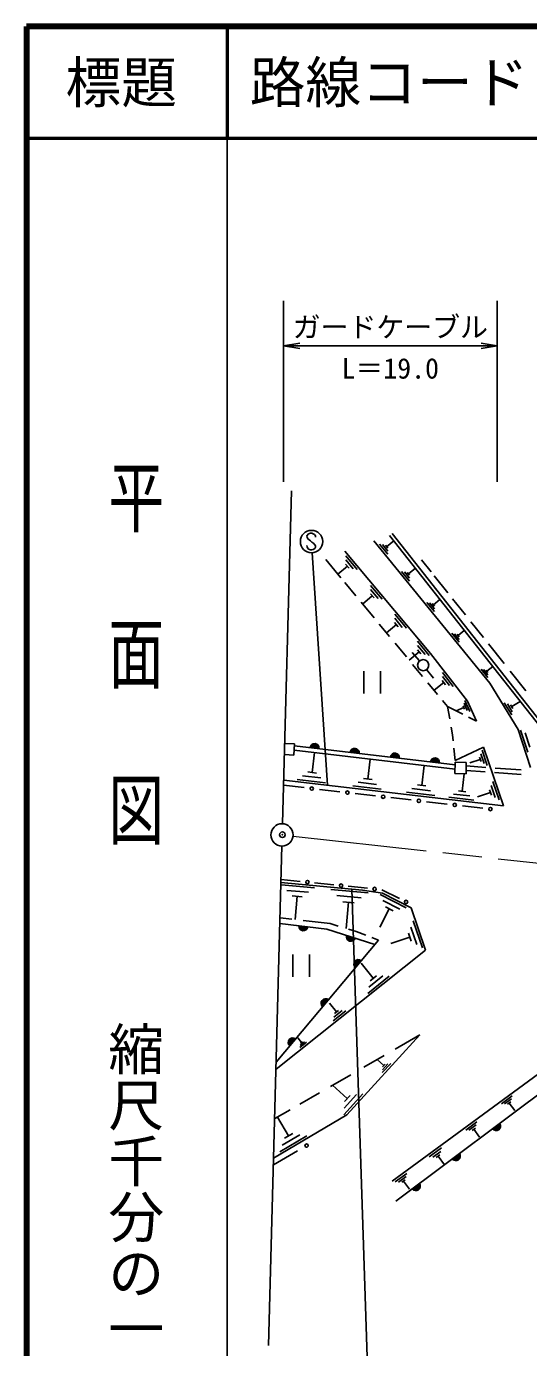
# Model space of a CAD drawing. Units: millimetres, scale not verified. Extents: x 40000 to 680000, y 20000 to 380000.
# Drawn here: x 40000 to 85000, y 261794 to 380000 of the extents above; entities that cross this region are included whole.
import ezdxf
from ezdxf.enums import TextEntityAlignment as Align

# ---------------------------------------------------------------- set-up
doc = ezdxf.new("R2010")
doc.units = ezdxf.units.MM
doc.header["$LTSCALE"] = 1000
doc.header["$PDMODE"] = 32
doc.header["$PDSIZE"] = 500
doc.linetypes.add('CHAIN', pattern=[18.5, 12, -1.5, 3.5, -1.5])
for name, color, linetype, lineweight in [('M-BGD', 7, 'Continuous', 25), ('M-BMK', 2, 'CHAIN', 13), ('M-BMK-SRVR', 3, 'Continuous', 25), ('M-STR-STR3', 7, 'Continuous', 25), ('M-STR-STRC', 7, 'Continuous', 25), ('M-TTL', 2, 'Continuous', 140), ('M-TTL-BAND', 7, 'Continuous', 25), ('M-TTL-LINE', 7, 'Continuous', 50)]:
    doc.layers.add(name, color=color, linetype=linetype, lineweight=lineweight)
doc.layers.add('M-OTRS', color=6, linetype='Continuous')
doc.layers.add('M-TTL-TXT', color=7, linetype='Continuous')
doc.styles.add('@ＭＳ ゴシック', font='')
doc.styles.add('ＭＳ ゴシック', font='')
doc.styles.get('@ＭＳ ゴシック').set_extended_font_data('@MS Gothic')
doc.styles.get('ＭＳ ゴシック').set_extended_font_data('MS Gothic')

# ---------------------------------------------------------------- blocks, each defined once
blk = doc.blocks.new('open_arrow')
at = {"color": 0, "linetype": 'Continuous', "lineweight": -2}
blk.add_lwpolyline([(7.5, 1.25), (0, 0), (7.5, -1.25)], dxfattribs=at)

msp = doc.modelspace()

# ---------------------------------------------------------------- linework, layer by layer
at = {"layer": 'M-BGD'}
for p, q in [((89536, 313383), (72774, 334645)), ((71133, 333978), (81520, 321236)), ((72380, 332772), (71630, 333682)), ((72390, 333042), (71900, 333632)), ((72390, 333312), (72170, 333582)), ((72920, 333972), (72280, 333452)), ((89143, 313396), (72538, 334459)), ((68174, 330673), (66816, 332308)), ((76218, 323888), (68532, 333048)), ((68610, 332642), (69640, 331422)), ((68610, 332272), (69280, 331482)), ((75408, 332260), (76264, 331189)), ((67900, 331002), (68760, 331722)), ((68600, 331902), (68910, 331542)), ((74330, 330372), (73620, 331242)), ((74340, 330632), (73880, 331202)), ((74340, 330892), (74130, 331152)), ((74850, 331522), (74240, 331022)), ((69512, 329062), (68538, 330235)), ((70840, 329992), (71890, 328742)), ((76540, 330844), (77761, 329314)), ((70120, 328322), (70990, 329052)), ((70830, 329242), (71150, 328862)), ((70840, 329622), (71520, 328802)), ((77050, 328732), (76470, 328262)), ((78182, 328788), (79331, 327349)), ((71166, 327071), (69982, 328496)), ((76560, 327642), (75880, 328472)), ((76570, 327892), (76130, 328432)), ((76570, 328132), (76370, 328382)), ((72543, 325413), (71619, 326525)), ((72270, 325742), (73150, 326482)), ((72990, 326662), (73300, 326292)), ((73000, 327422), (74050, 326172)), ((73000, 327042), (73680, 326232)), ((79818, 326740), (80953, 325319)), ((78770, 324922), (78130, 325702)), ((78780, 325152), (78360, 325662)), ((78790, 325382), (78590, 325622)), ((79240, 325952), (78690, 325502)), ((74056, 323591), (73045, 324808)), ((74300, 323292), (75190, 324042)), ((75220, 323232), (74570, 323992)), ((75030, 324232), (75350, 323852)), ((75040, 324992), (76100, 323722)), ((75040, 324612), (75730, 323792)), ((79534, 319624), (76218, 323888)), ((81404, 324754), (82804, 323001)), ((75502, 321850), (74610, 322924)), ((81790, 322722), (81270, 322302)), ((70232, 320319), (70232, 322319)), ((71732, 322319), (71732, 320319)), ((75860, 322462), (76490, 321682)), ((77270, 321832), (77900, 321032)), ((77290, 322192), (78250, 320952)), ((81350, 321752), (80750, 322492)), ((81360, 321972), (80970, 322452)), ((81360, 322192), (81180, 322412)), ((83345, 322324), (84753, 320561)), ((76841, 320238), (75980, 321275)), ((76530, 320612), (77400, 321292)), ((77250, 321472), (77540, 321102)), ((81520, 321236), (84054, 317095)), ((77744, 319150), (77295, 319692)), ((79140, 319202), (79270, 318912)), ((79220, 319442), (79500, 318802)), ((79290, 319682), (79720, 318692)), ((80324, 317834), (79534, 319624)), ((83490, 318392), (82820, 319482)), ((83540, 318682), (83110, 319392)), ((83590, 318972), (83390, 319302)), ((84250, 319602), (83490, 319142)), ((77744, 319150), (79097, 318460)), ((77928, 318048), (77744, 319150)), ((78520, 318752), (79210, 319062)), ((79608, 318200), (80324, 317834)), ((78166, 316623), (78053, 317300)), ((84054, 317095), (85161, 313705)), ((84920, 315072), (84280, 317022)), ((63146, 315852), (64031, 315801)), ((64031, 315801), (63973, 314803)), ((64021, 315643), (78414, 313948)), ((78226, 316087), (78166, 316623)), ((85100, 315512), (84690, 316782)), ((63120, 314852), (63973, 314803)), ((63998, 315243), (78407, 313546)), ((65820, 315032), (65610, 313252)), ((70810, 314442), (70600, 312662)), ((78429, 314307), (78302, 315421)), ((80956, 315518), (78429, 314307)), ((80600, 314622), (80740, 314222)), ((80730, 314932), (81020, 314052)), ((80850, 315232), (81300, 313882)), ((82746, 310253), (80956, 315518)), ((65990, 313202), (65230, 313292)), ((75630, 313872), (75420, 312092)), ((78400, 313145), (78418, 314169)), ((78418, 314169), (79418, 314152)), ((79418, 314152), (79400, 313128)), ((79405, 313432), (81105, 313308)), ((79412, 313832), (81153, 313705)), ((79730, 314102), (80670, 314422)), ((81953, 313246), (84334, 313072)), ((81997, 313644), (84335, 313473)), ((63046, 312100), (64876, 311891)), ((63059, 312571), (82746, 310253)), ((66790, 312332), (64250, 312632)), ((66390, 312772), (64740, 312962)), ((71380, 312182), (69730, 312372)), ((70980, 312612), (70220, 312702)), ((75800, 312042), (75040, 312132)), ((79400, 313128), (78400, 313145)), ((79230, 313132), (79050, 311572)), ((81640, 312082), (82010, 311002)), ((81790, 312452), (82350, 310792)), ((66249, 311734), (68080, 311524)), ((71780, 311742), (69240, 312042)), ((69452, 311367), (71283, 311158)), ((72656, 311001), (74486, 310791)), ((76600, 311182), (74060, 311482)), ((76200, 311612), (74550, 311812)), ((80080, 310772), (77850, 311032)), ((79730, 311152), (78280, 311322)), ((79380, 311532), (78710, 311612)), ((80420, 311062), (81580, 311462)), ((81490, 311702), (81660, 311212)), ((75859, 310634), (77689, 310425)), ((79062, 310268), (80892, 310058)), ((62813, 303400), (70128, 302718)), ((62821, 303683), (64539, 303507)), ((62870, 303192), (65820, 302922)), ((63350, 302702), (65270, 302532)), ((65828, 303375), (67547, 303198)), ((67280, 302782), (70610, 302472)), ((68836, 303066), (70555, 302890)), ((70128, 302718), (71911, 302463)), ((71844, 302757), (73426, 301966)), ((63820, 302212), (64710, 302132)), ((64070, 300102), (64270, 302172)), ((67820, 302232), (69990, 302032)), ((68360, 301682), (69360, 301582)), ((68640, 299302), (68860, 301632)), ((71710, 302342), (74030, 301142)), ((71911, 302463), (74481, 301147)), ((71940, 301782), (73450, 301012)), ((62729, 300257), (63798, 300130)), ((71680, 299422), (72520, 301052)), ((72170, 301222), (72860, 300872)), ((74481, 301147), (75755, 297346)), ((66921, 299235), (62715, 299726)), ((64809, 300010), (67218, 299724)), ((71214, 297859), (66921, 299235)), ((67218, 299724), (67931, 299510)), ((68865, 299230), (69554, 299023)), ((74450, 299422), (74980, 297852)), ((74670, 299962), (75480, 297552)), ((71550, 298259), (62383, 287344)), ((69554, 299023), (70417, 298693)), ((70965, 298483), (71550, 298259)), ((72660, 297942), (74350, 298512)), ((74230, 298872), (74470, 298152)), ((75755, 297346), (62366, 286708)), ((63873, 294976), (63873, 296976)), ((65373, 296976), (65373, 294976)), ((70010, 296182), (71080, 294832)), ((72510, 295012), (70580, 293482)), ((71940, 295042), (70690, 294042)), ((71370, 295062), (70790, 294602)), ((67160, 292612), (67790, 291822)), ((68620, 291932), (67490, 291032)), ((68290, 291942), (67560, 291362)), ((67960, 291952), (67620, 291682)), ((75252, 289765), (68720, 282629)), ((73029, 288484), (75252, 289765)), ((64310, 289502), (64650, 289082)), ((65100, 289132), (64490, 288652)), ((64920, 289142), (64530, 288832)), ((64740, 289152), (64560, 289002)), ((70249, 286884), (72043, 287917)), ((71440, 287572), (72030, 287042)), ((72783, 276674), (88567, 288263)), ((67251, 285158), (69080, 286211)), ((72660, 287222), (71890, 286392)), ((72400, 287192), (71900, 286652)), ((72140, 287162), (71910, 286912)), ((67440, 285272), (68750, 284082)), ((87466, 285641), (73098, 274891)), ((64512, 283581), (66272, 284594)), ((70160, 284502), (68450, 282632)), ((69580, 284432), (68470, 283222)), ((69000, 284352), (68490, 283802)), ((82570, 283612), (83540, 284322)), ((82850, 283592), (83480, 284052)), ((83120, 283562), (83420, 283782)), ((68720, 282629), (62152, 278727)), ((62247, 282277), (63637, 283077)), ((83770, 282992), (83270, 283672)), ((62500, 282422), (63500, 280742)), ((79360, 281252), (80370, 281992)), ((79650, 281232), (80310, 281712)), ((79930, 281212), (80240, 281432)), ((65130, 280732), (62720, 279302)), ((64500, 280842), (62930, 279912)), ((63860, 280952), (63140, 280522)), ((80600, 280622), (80090, 281322)), ((62136, 278136), (64297, 279396)), ((76090, 278852), (77190, 279662)), ((76410, 278832), (77120, 279352)), ((76720, 278802), (77050, 279042)), ((77450, 278152), (76890, 278922)), ((73050, 276622), (74080, 277382)), ((73350, 276602), (74020, 277092)), ((73640, 276582), (73950, 276802)), ((74320, 275972), (73800, 276692))]:
    msp.add_line(p, q, dxfattribs=at)
for centre, radius in [((75554, 322851), 500), ((65563, 311812), 150), ((68766, 311446), 150), ((71969, 311079), 150), ((75172, 310713), 150), ((78375, 310346), 150), ((81579, 309980), 150), ((65184, 303441), 150), ((68192, 303132), 150), ((71200, 302823), 150), ((74020, 301669), 150), ((65107, 279869), 150)]:
    msp.add_circle(centre, radius, dxfattribs=at)
for centre, radius, start, end in [((65820, 315431), 400, 353.28126, 173.28126), ((65820, 315431), 400, 353.28126, 173.28126), ((65820, 315431), 350, 353.28126, 173.28126), ((65820, 315431), 300, 353.28126, 173.28126), ((65820, 315431), 250, 353.28126, 173.28126), ((65820, 315431), 200, 353.28126, 173.28126), ((65820, 315431), 150, 353.28126, 173.28126), ((65820, 315431), 100, 353.28126, 173.28126), ((65820, 315431), 50, 353.28126, 173.28126), ((69419, 315007), 400, 353.28126, 173.28126), ((69419, 315007), 400, 353.28126, 173.28126), ((69419, 315007), 350, 353.28126, 173.28126), ((69419, 315007), 300, 353.28126, 173.28126), ((69419, 315007), 250, 353.28126, 173.28126), ((69419, 315007), 200, 353.28126, 173.28126), ((69419, 315007), 150, 353.28126, 173.28126), ((69419, 315007), 100, 353.28126, 173.28126), ((69419, 315007), 50, 353.28126, 173.28126), ((73017, 314583), 400, 353.28126, 173.28126), ((73017, 314583), 400, 353.28126, 173.28126), ((73017, 314583), 350, 353.28126, 173.28126), ((73017, 314583), 300, 353.28126, 173.28126), ((73017, 314583), 250, 353.28126, 173.28126), ((73017, 314583), 200, 353.28126, 173.28126), ((73017, 314583), 150, 353.28126, 173.28126), ((73017, 314583), 100, 353.28126, 173.28126), ((73017, 314583), 50, 353.28126, 173.28126), ((76615, 314159), 400, 353.28126, 173.28126), ((76615, 314159), 400, 353.28126, 173.28126), ((76615, 314159), 350, 353.28126, 173.28126), ((76615, 314159), 300, 353.28126, 173.28126), ((76615, 314159), 250, 353.28126, 173.28126), ((76615, 314159), 200, 353.28126, 173.28126), ((76615, 314159), 150, 353.28126, 173.28126), ((76615, 314159), 100, 353.28126, 173.28126), ((76615, 314159), 50, 353.28126, 173.28126), ((64818, 299481), 400, 173.34576, 353.34576), ((64818, 299481), 400, 173.34576, 353.34576), ((64818, 299481), 350, 173.34576, 353.34576), ((64818, 299481), 300, 173.34576, 353.34576), ((64818, 299481), 250, 173.34576, 353.34576), ((64818, 299481), 200, 173.34576, 353.34576), ((64818, 299481), 150, 173.34576, 353.34576), ((64818, 299481), 100, 173.34576, 353.34576), ((64818, 299481), 50, 173.34576, 353.34576), ((69068, 298547), 400, 162.22072, 342.22072), ((69068, 298547), 400, 162.22072, 342.22072), ((69068, 298547), 350, 162.22072, 342.22072), ((69068, 298547), 300, 162.22072, 342.22072), ((69068, 298547), 250, 162.22072, 342.22072), ((69068, 298547), 200, 162.22072, 342.22072), ((69068, 298547), 150, 162.22072, 342.22072), ((69068, 298547), 100, 162.22072, 342.22072), ((69068, 298547), 50, 162.22072, 342.22072), ((69742, 296106), 400, 49.97403, 229.97403), ((69742, 296106), 400, 49.97403, 229.97403), ((69742, 296106), 350, 49.97403, 229.97403), ((69742, 296106), 300, 49.97403, 229.97403), ((69742, 296106), 250, 49.97403, 229.97403), ((69742, 296106), 200, 49.97403, 229.97403), ((69742, 296106), 150, 49.97403, 229.97403), ((69742, 296106), 100, 49.97403, 229.97403), ((69742, 296106), 50, 49.97403, 229.97403), ((66799, 292601), 400, 49.97403, 229.97403), ((66799, 292601), 400, 49.97403, 229.97403), ((66799, 292601), 350, 49.97403, 229.97403), ((66799, 292601), 300, 49.97403, 229.97403), ((66799, 292601), 250, 49.97403, 229.97403), ((66799, 292601), 200, 49.97403, 229.97403), ((66799, 292601), 150, 49.97403, 229.97403), ((66799, 292601), 100, 49.97403, 229.97403), ((66799, 292601), 50, 49.97403, 229.97403), ((63855, 289096), 400, 49.97403, 229.97403), ((63855, 289096), 400, 49.97403, 229.97403), ((63855, 289096), 350, 49.97403, 229.97403), ((63855, 289096), 300, 49.97403, 229.97403), ((63855, 289096), 250, 49.97403, 229.97403), ((63855, 289096), 200, 49.97403, 229.97403), ((63855, 289096), 150, 49.97403, 229.97403), ((63855, 289096), 100, 49.97403, 229.97403), ((63855, 289096), 50, 49.97403, 229.97403), ((82078, 281610), 400, 216.80292, 36.80292), ((82078, 281610), 400, 216.80292, 36.80292), ((82078, 281610), 350, 216.80292, 36.80292), ((82078, 281610), 300, 216.80292, 36.80292), ((82078, 281610), 250, 216.80292, 36.80292), ((82078, 281610), 200, 216.80292, 36.80292), ((82078, 281610), 150, 216.80292, 36.80292), ((82078, 281610), 100, 216.80292, 36.80292), ((82078, 281610), 50, 216.80292, 36.80292), ((78486, 278922), 400, 216.80292, 36.80292), ((78486, 278922), 400, 216.80292, 36.80292), ((78486, 278922), 350, 216.80292, 36.80292), ((78486, 278922), 300, 216.80292, 36.80292), ((78486, 278922), 250, 216.80292, 36.80292), ((78486, 278922), 200, 216.80292, 36.80292), ((78486, 278922), 150, 216.80292, 36.80292), ((78486, 278922), 100, 216.80292, 36.80292), ((78486, 278922), 50, 216.80292, 36.80292), ((74894, 276235), 400, 216.80292, 36.80292), ((74894, 276235), 400, 216.80292, 36.80292), ((74894, 276235), 350, 216.80292, 36.80292), ((74894, 276235), 300, 216.80292, 36.80292), ((74894, 276235), 250, 216.80292, 36.80292), ((74894, 276235), 200, 216.80292, 36.80292), ((74894, 276235), 150, 216.80292, 36.80292), ((74894, 276235), 100, 216.80292, 36.80292), ((74894, 276235), 50, 216.80292, 36.80292)]:
    msp.add_arc(centre, radius, start, end, dxfattribs=at)
at = {"layer": 'M-BMK'}
msp.add_line((63897, 307557), (161308, 296834), dxfattribs=at)
at = {"layer": 'M-BMK-SRVR'}
for p, q in [((63751, 338439), (62955, 308690)), ((62901, 306677), (61704, 261982))]:
    msp.add_line(p, q, dxfattribs=at)
msp.add_circle((62902, 307662), 1000, dxfattribs=at)
at = {"layer": 'M-OTRS'}
msp.add_point((62936, 307682), dxfattribs=at)
at = {"layer": 'M-STR-STR3'}
for p, q in [((63046, 339251), (63046, 355442)), ((82190, 339251), (82190, 355442)), ((82190, 351425), (63046, 351425))]:
    msp.add_line(p, q, dxfattribs=at)
at = {"layer": 'M-STR-STRC'}
for p, q in [((65265, 334605), (65141, 334421)), ((65457, 334671), (65265, 334605)), ((65578, 334669), (65457, 334671)), ((65828, 334550), (65578, 334669)), ((65891, 334418), (65828, 334550)), ((65141, 334421), (65144, 334289)), ((65144, 333441), (65141, 333563)), ((65144, 334289), (65207, 334160)), ((65183, 333339), (65144, 333441)), ((65207, 334160), (65462, 333979)), ((65462, 333979), (65591, 333847)), ((65591, 333847), (65770, 333731)), ((65770, 333731), (65897, 333531)), ((65891, 333420), (65831, 333289)), ((65891, 334289), (65891, 334418)), ((65897, 333531), (65891, 333420)), ((65267, 333228), (65183, 333339)), ((65454, 333168), (65267, 333228)), ((65589, 333168), (65454, 333168)), ((65689, 333197), (65589, 333168)), ((66967, 312111), (65614, 332911)), ((65831, 333289), (65689, 333197)), ((69156, 302809), (70764, 253578))]:
    msp.add_line(p, q, dxfattribs=at)
msp.add_circle((65548, 333908), 1000, dxfattribs=at)
at = {"layer": 'M-TTL'}
for p, q in [((40000, 380000), (40000, 20000)), ((680000, 380000), (40000, 380000))]:
    msp.add_line(p, q, dxfattribs=at)
at = {"layer": 'M-TTL-BAND'}
msp.add_line((58000, 370000), (58000, 20000), dxfattribs=at)
at = {"layer": 'M-TTL-LINE'}
for p, q in [((58000, 380000), (58000, 370000)), ((40000, 370000), (680000, 370000))]:
    msp.add_line(p, q, dxfattribs=at)

# ---------------------------------------------------------------- block references
at = {"layer": 'M-STR-STR3', "xscale": 193, "yscale": 193}
msp.add_blockref('open_arrow', (63046, 351425), dxfattribs=at)
at = {"layer": 'M-STR-STR3', "xscale": 193, "yscale": 193, "rotation": 180}
msp.add_blockref('open_arrow', (82190, 351425), dxfattribs=at)

# ---------------------------------------------------------------- texts
at = {"layer": 'M-STR-STR3', "style": 'ＭＳ ゴシック'}
for s, p in [('ガードケーブル', (63859, 353102)), ('L＝19.0', (68234, 349406))]:
    msp.add_text(s, height=1833, dxfattribs=at).set_placement(p, align=Align.MIDDLE_LEFT)
at = {"layer": 'M-TTL-BAND', "style": '@ＭＳ ゴシック', "width": 1.4}
msp.add_text('平  面  図', height=3666, rotation=270, dxfattribs=at).set_placement((49777, 306475), align=Align.MIDDLE_RIGHT)
at = {"layer": 'M-TTL-BAND', "style": '@ＭＳ ゴシック'}
msp.add_text('縮尺千分の一', height=3666, rotation=270, dxfattribs=at).set_placement((49777, 261030), align=Align.MIDDLE_RIGHT)
at = {"layer": 'M-TTL-TXT', "style": 'ＭＳ ゴシック'}
msp.add_text('標題', height=3666, dxfattribs=at).set_placement((48500, 375000), align=Align.MIDDLE_CENTER)
msp.add_text('路線コード', height=3666, dxfattribs=at).set_placement((60000, 375000), align=Align.MIDDLE_LEFT)

doc.saveas('drawing.dxf')
